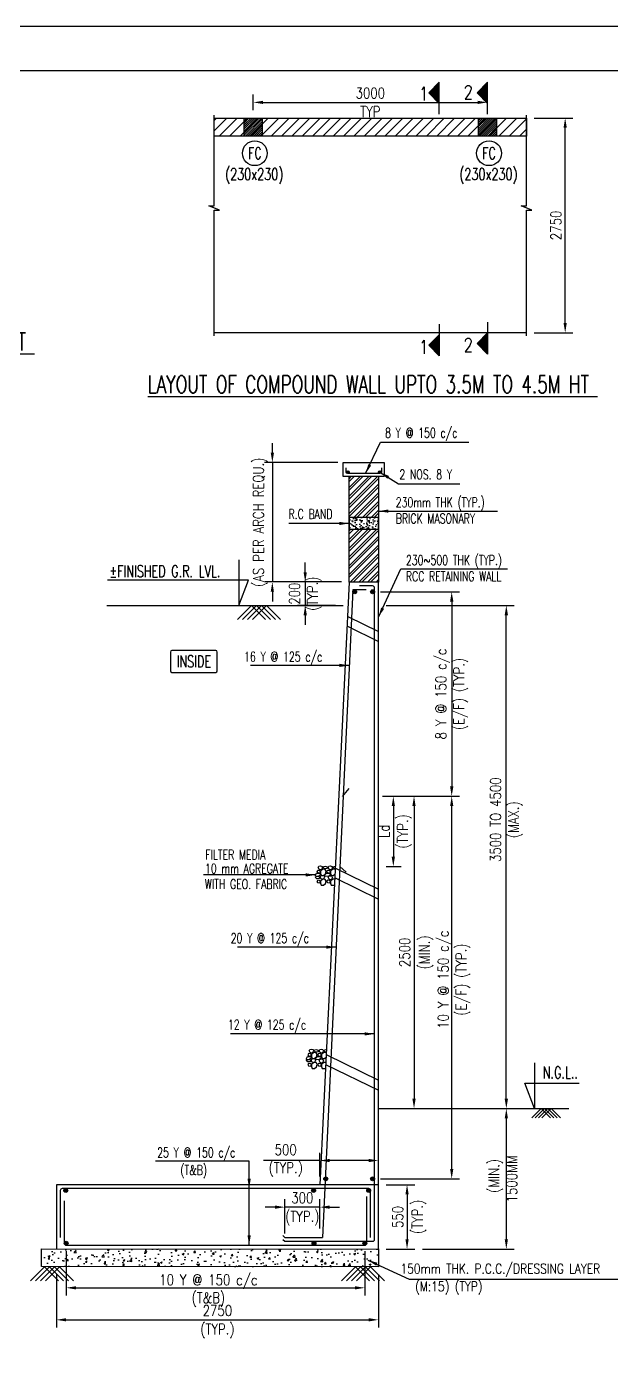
# Model space of a CAD drawing. Extents: x 345615 to 1272425, y -526289 to -156124.
# Drawn here: x 795968 to 810959, y -300093 to -266277 of the extents above; entities that cross this region are included whole.
import ezdxf
from ezdxf.enums import TextEntityAlignment as Align
from ezdxf.lldxf.tags import DXFTag

# ---------------------------------------------------------------- set-up
doc = ezdxf.new("R2010")
doc.units = 0
doc.header["$LTSCALE"] = 500
doc.header["$MEASUREMENT"] = 0
doc.header["$PDMODE"] = 35
doc.header["$PDSIZE"] = -15
doc.layers.get('DEFPOINTS').update_dxf_attribs({"color": 4})
for name, color, linetype in [('NO. BEAM', 3, 'Continuous'), ('S-BRECK LINE', 8, 'Continuous'), ('S-COLUMN', 1, 'Continuous'), ('S-COLUMN CIRCLE', 9, 'Continuous'), ('S-COLUMN HATCH', 8, 'Continuous'), ('S-COLUMN NO', 2, 'Continuous'), ('S-CONCRET LINE', 4, 'Continuous'), ('S-DIM-1', 5, 'Continuous'), ('S-HATCH', 253, 'Continuous'), ('S-LEVEL SECTION', 3, 'Continuous'), ('S-PCC', 9, 'Continuous'), ('S-REINFORCEMENT', 6, 'Continuous'), ('S-RETAINING WALL', 6, 'Continuous'), ('S-RETAINING WALL HATCH', 8, 'Continuous'), ('S-SECTION MARK', 1, 'Continuous'), ('S-TEXT-1', 4, 'Continuous'), ('S-TITIL', 6, 'Continuous'), ('s_TITILE', 9, 'Continuous'), ('TITLE', 4, 'Continuous')]:
    doc.layers.add(name, color=color, linetype=linetype)
doc.layers.add('RIDE-PROFILE', color=8, linetype='Continuous', lineweight=25)
doc.styles.add('ROMANS', font='simplex.shx', dxfattribs={"width": 0.8, "height": 275, "bigfont": 'bigfont.shx'})
tags = doc.linetypes.add('HIDDEN', pattern=[0.375, 0.25, -0.125]).pattern_tags.tags
tags[6:7] = [DXFTag(74, 4), DXFTag(75, 0), DXFTag(340, '0'), DXFTag(46, 1.0), DXFTag(50, 0.0), DXFTag(44, 0.0), DXFTag(45, 0.0)]
tags[4:5] = [DXFTag(74, 4), DXFTag(75, 0), DXFTag(340, '0'), DXFTag(46, 1.0), DXFTag(50, 0.0), DXFTag(44, 0.0), DXFTag(45, 0.0)]
doc.dimstyles.new('dim100', dxfattribs={"dimtxt": 250, "dimasz": 250, "dimexe": 200, "dimexo": 200, "dimgap": 100, "dimtad": 1, "dimdec": 0, "dimzin": 0, "dimdsep": 46, "dimtxsty": 'ROMANS', "dimcen": 0, "dimclrd": 5, "dimclre": 5, "dimclrt": 4, "dimadec": 0, "dimazin": 0, "dimtfac": 1, "dimtdec": 0, "dimtix": 1, "dimtofl": 0, "dimtmove": 2, "dimatfit": 3, "dimfxl": 0, "dimtolj": 1, "dimtzin": 0, "dimlwd": -1, "dimlwe": -1, "dimarcsym": 0})
doc.dimstyles.new('dim33.33', dxfattribs={"dimtxt": 250, "dimasz": 250, "dimexe": 200, "dimexo": 200, "dimgap": 100, "dimtad": 1, "dimdec": 0, "dimlfac": 0.333331, "dimzin": 0, "dimdsep": 46, "dimtxsty": 'ROMANS', "dimcen": 0, "dimclrd": 5, "dimclre": 5, "dimclrt": 4, "dimadec": 0, "dimazin": 0, "dimtfac": 1, "dimtdec": 0, "dimtix": 1, "dimtofl": 0, "dimtmove": 2, "dimatfit": 3, "dimfxl": 0, "dimtolj": 1, "dimtzin": 0, "dimlwd": -1, "dimlwe": -1, "dimarcsym": 0})
doc.dimstyles.new('dim50', dxfattribs={"dimtxt": 250, "dimasz": 250, "dimexe": 200, "dimexo": 200, "dimgap": 100, "dimtad": 1, "dimdec": 0, "dimlfac": 0.5, "dimzin": 0, "dimdsep": 46, "dimtxsty": 'ROMANS', "dimcen": 0, "dimclrd": 5, "dimclre": 5, "dimclrt": 4, "dimadec": 0, "dimazin": 0, "dimtfac": 1, "dimtdec": 0, "dimtix": 1, "dimtofl": 0, "dimtmove": 2, "dimatfit": 3, "dimfxl": 0, "dimtolj": 1, "dimtzin": 0, "dimlwd": -1, "dimlwe": -1, "dimarcsym": 0})
pattern_1 = [(45, (-328597.685, -32610.178), (15.2387667, -15.2387667), [])]

# ---------------------------------------------------------------- blocks, each defined once
blk = doc.blocks.new('*D459')
at = {"layer": 'DEFPOINTS', "color": 0}
for p in [(805087, -285996, 0), (806863, -285996), (804837, -295795, 0)]:
    blk.add_point(p, dxfattribs=at)
at = {"layer": 'S-DIM-1', "color": 5}
for p, q in [((805287, -285996), (807063, -285996)), ((805037, -295795), (807063, -295795))]:
    blk.add_line(p, q, dxfattribs=at)
at = {"layer": 'S-DIM-1', "color": 5, "lineweight": -3}
blk.add_line((806863, -295545), (806863, -286246), dxfattribs=at)
at = {"layer": 'S-DIM-1', "color": 5}
for points in [[(806822, -286246), (806905, -286246), (806863, -285996)], [(806822, -295545), (806905, -295545), (806863, -295795)]]:
    blk.add_solid(points, dxfattribs=at)
at = {"layer": 'S-DIM-1', "color": 4, "insert": (806921, -290694), "char_height": 275, "attachment_point": 5, "rotation": 90, "style": 'ROMANS'}
blk.add_mtext('\\A1;10 Y @ 150 c/c\\P(E/F) (TYP.)', dxfattribs=at)
blk = doc.blocks.new('*D460')
at = {"layer": 'DEFPOINTS', "color": 0}
for p in [(804987, -295945), (804987, -297596), (805719, -297596)]:
    blk.add_point(p, dxfattribs=at)
at = {"layer": 'S-DIM-1', "color": 5}
for p, q in [((805187, -295945), (805919, -295945)), ((805187, -297596), (805919, -297596))]:
    blk.add_line(p, q, dxfattribs=at)
at = {"layer": 'S-DIM-1', "color": 5, "lineweight": -3}
blk.add_line((805719, -296195), (805719, -297346), dxfattribs=at)
at = {"layer": 'S-DIM-1', "color": 5}
for points in [[(805678, -296195), (805761, -296195), (805719, -295945)], [(805678, -297346), (805761, -297346), (805719, -297596)]]:
    blk.add_solid(points, dxfattribs=at)
at = {"layer": 'S-DIM-1', "color": 4, "char_height": 275, "attachment_point": 5, "rotation": 90, "style": 'ROMANS'}
for s, insert in [('\\A1;550', (805482, -296771)), ('\\A1;(TYP.)', (806029, -296771))]:
    blk.add_mtext(s, dxfattribs=dict(at, insert=insert))
blk = doc.blocks.new('*D461')
at = {"layer": 'DEFPOINTS', "color": 0}
for p in [(796987, -297446), (804637, -297446, -19), (804637, -298587)]:
    blk.add_point(p, dxfattribs=at)
at = {"layer": 'S-DIM-1', "color": 5}
for p, q in [((796987, -297646), (796987, -298787)), ((804637, -297646), (804637, -298787)), ((797237, -298587), (804387, -298587))]:
    blk.add_line(p, q, dxfattribs=at)
for points in [[(797237, -298546), (797237, -298629), (796987, -298587)], [(804387, -298546), (804387, -298629), (804637, -298587)]]:
    blk.add_solid(points, dxfattribs=at)
at = {"layer": 'S-DIM-1', "color": 4, "insert": (800630, -298658), "char_height": 275, "attachment_point": 5, "style": 'ROMANS'}
blk.add_mtext('\\A1;10 Y @ 150 c/c\\P(T&B)', dxfattribs=at)
blk = doc.blocks.new('*D462')
at = {"layer": 'DEFPOINTS', "color": 0}
for p in [(796737, -298046), (804987, -298046, -19), (804987, -299407)]:
    blk.add_point(p, dxfattribs=at)
at = {"layer": 'S-DIM-1', "color": 5}
for p, q in [((796737, -298246), (796737, -299607)), ((804987, -298246), (804987, -299607)), ((796987, -299407), (804737, -299407))]:
    blk.add_line(p, q, dxfattribs=at)
for points in [[(796987, -299365), (796987, -299448), (796737, -299407)], [(804737, -299365), (804737, -299448), (804987, -299407)]]:
    blk.add_solid(points, dxfattribs=at)
at = {"layer": 'S-DIM-1', "color": 4, "char_height": 275, "style": 'ROMANS'}
for s, insert, attachment_point in [('\\A1;2750', (800862, -299307), 8), ('\\A1;(TYP.)', (800862, -299507), 2)]:
    blk.add_mtext(s, dxfattribs=dict(at, insert=insert, attachment_point=attachment_point))
blk = doc.blocks.new('*D463')
at = {"layer": 'DEFPOINTS', "color": 0}
for p in [(804987, -281108, 0), (808262, -281108), (806766, -293996, 0)]:
    blk.add_point(p, dxfattribs=at)
at = {"layer": 'S-DIM-1', "color": 5}
for p, q in [((805187, -281108), (808462, -281108)), ((806966, -293996), (808462, -293996))]:
    blk.add_line(p, q, dxfattribs=at)
at = {"layer": 'S-DIM-1', "color": 5, "lineweight": -3}
blk.add_line((808262, -293746), (808262, -281358), dxfattribs=at)
at = {"layer": 'S-DIM-1', "color": 5}
for points in [[(808221, -281358), (808304, -281358), (808262, -281108)], [(808221, -293746), (808304, -293746), (808262, -293996)]]:
    blk.add_solid(points, dxfattribs=at)
at = {"layer": 'S-DIM-1', "color": 4, "insert": (808262, -286598), "char_height": 275, "attachment_point": 5, "rotation": 90, "style": 'ROMANS'}
blk.add_mtext('\\A1;3500 TO 4500\\P(MAX.)', dxfattribs=at)
blk = doc.blocks.new('*D464')
at = {"layer": 'DEFPOINTS', "color": 0}
for p in [(804237, -280508, -1), (803111, -281108), (804087, -281108, -1)]:
    blk.add_point(p, dxfattribs=at)
at = {"layer": 'S-DIM-1', "color": 5, "lineweight": -3}
for p, q in [((803111, -280258), (803111, -280008)), ((803111, -280508), (803111, -281108)), ((803111, -281358), (803111, -281608))]:
    blk.add_line(p, q, dxfattribs=at)
at = {"layer": 'S-DIM-1', "color": 5}
for p, q in [((804037, -280508), (802911, -280508)), ((803887, -281108), (802911, -281108))]:
    blk.add_line(p, q, dxfattribs=at)
for points in [[(803069, -280258), (803153, -280258), (803111, -280508)], [(803069, -281358), (803153, -281358), (803111, -281108)]]:
    blk.add_solid(points, dxfattribs=at)
at = {"layer": 'S-DIM-1', "color": 4, "insert": (803111, -280808), "char_height": 275, "attachment_point": 5, "rotation": 90, "style": 'ROMANS'}
blk.add_mtext('\\A1;200\\P(TYP.)', dxfattribs=at)
blk = doc.blocks.new('*D465')
at = {"layer": 'DEFPOINTS', "color": 0}
for p in [(804147, -277448), (802269, -280508), (804177, -280508)]:
    blk.add_point(p, dxfattribs=at)
at = {"layer": 'S-DIM-1', "color": 5, "lineweight": -3}
for p, q in [((802269, -277198), (802269, -276948)), ((802269, -277448), (802269, -280508)), ((802269, -280758), (802269, -281008))]:
    blk.add_line(p, q, dxfattribs=at)
at = {"layer": 'S-DIM-1', "color": 5}
for p, q in [((803947, -277448), (802069, -277448)), ((803977, -280508), (802069, -280508))]:
    blk.add_line(p, q, dxfattribs=at)
for points in [[(802227, -277198), (802310, -277198), (802269, -277448)], [(802227, -280758), (802310, -280758), (802269, -280508)]]:
    blk.add_solid(points, dxfattribs=at)
at = {"layer": 'S-DIM-1', "color": 4, "insert": (801959, -278978), "char_height": 275, "attachment_point": 5, "rotation": 90, "style": 'ROMANS'}
blk.add_mtext('\\A1;(AS PER ARCH REQU.)', dxfattribs=at)
blk = doc.blocks.new('*D466')
at = {"layer": 'DEFPOINTS', "color": 0}
for p in [(804887, -285996), (804987, -287796), (805368, -287796)]:
    blk.add_point(p, dxfattribs=at)
at = {"layer": 'S-DIM-1', "color": 5}
for p, q in [((805087, -285996), (805568, -285996)), ((805187, -287796), (805568, -287796))]:
    blk.add_line(p, q, dxfattribs=at)
at = {"layer": 'S-DIM-1', "color": 5, "lineweight": -3}
blk.add_line((805368, -286246), (805368, -287546), dxfattribs=at)
at = {"layer": 'S-DIM-1', "color": 5}
for points in [[(805326, -286246), (805409, -286246), (805368, -285996)], [(805326, -287546), (805409, -287546), (805368, -287796)]]:
    blk.add_solid(points, dxfattribs=at)
at = {"layer": 'S-DIM-1', "color": 4, "char_height": 275, "rotation": 90, "style": 'ROMANS'}
for s, insert, attachment_point in [('\\A1;(TYP.)', (805468, -286896), 2), ('\\A1;Ld', (805268, -286896), 8)]:
    blk.add_mtext(s, dxfattribs=dict(at, insert=insert, attachment_point=attachment_point))
blk = doc.blocks.new('*D467')
at = {"layer": 'DEFPOINTS', "color": 0}
for p in [(804987, -285996, 0), (804987, -293996), (805898, -293996)]:
    blk.add_point(p, dxfattribs=at)
at = {"layer": 'S-DIM-1', "color": 5}
for p, q in [((805187, -285996), (806098, -285996)), ((805187, -293996), (806098, -293996))]:
    blk.add_line(p, q, dxfattribs=at)
at = {"layer": 'S-DIM-1', "color": 5, "lineweight": -3}
blk.add_line((805898, -286246), (805898, -293746), dxfattribs=at)
at = {"layer": 'S-DIM-1', "color": 5}
for points in [[(805856, -286246), (805939, -286246), (805898, -285996)], [(805856, -293746), (805939, -293746), (805898, -293996)]]:
    blk.add_solid(points, dxfattribs=at)
at = {"layer": 'S-DIM-1', "color": 4, "char_height": 275, "attachment_point": 5, "rotation": 90, "style": 'ROMANS'}
for s, insert in [('\\A1;2500', (805660, -289996)), ('\\A1;(MIN.)', (806207, -289996))]:
    blk.add_mtext(s, dxfattribs=dict(at, insert=insert))
blk = doc.blocks.new('*D468')
at = {"layer": 'DEFPOINTS', "color": 0}
for p in [(807495, -293996, 0), (805919, -297596, 0), (808262, -297596)]:
    blk.add_point(p, dxfattribs=at)
at = {"layer": 'S-DIM-1', "color": 5}
for p, q in [((807695, -293996), (808462, -293996)), ((806119, -297596), (808462, -297596))]:
    blk.add_line(p, q, dxfattribs=at)
at = {"layer": 'S-DIM-1', "color": 5, "lineweight": -3}
blk.add_line((808262, -294246), (808262, -297346), dxfattribs=at)
at = {"layer": 'S-DIM-1', "color": 5}
for points in [[(808221, -294246), (808304, -294246), (808262, -293996)], [(808221, -297346), (808304, -297346), (808262, -297596)]]:
    blk.add_solid(points, dxfattribs=at)
at = {"layer": 'S-DIM-1', "color": 4, "insert": (808173, -295796), "char_height": 275, "attachment_point": 5, "rotation": 90, "style": 'ROMANS'}
blk.add_mtext('\\A1; (MIN.)\\P1500MM ', dxfattribs=at)
blk = doc.blocks.new('*D469')
at = {"layer": 'DEFPOINTS', "color": 0}
for p in [(803487, -295327), (804987, -295853), (803487, -295936)]:
    blk.add_point(p, dxfattribs=at)
at = {"layer": 'S-DIM-1', "color": 5}
for p, q in [((803487, -295736), (803487, -295127)), ((804987, -295653), (804987, -295127))]:
    blk.add_line(p, q, dxfattribs=at)
at = {"layer": 'S-DIM-1', "color": 5, "lineweight": -3}
for p, q in [((803487, -295327), (802041, -295327)), ((804737, -295327), (803737, -295327))]:
    blk.add_line(p, q, dxfattribs=at)
at = {"layer": 'S-DIM-1', "color": 5}
for points in [[(803737, -295285), (803737, -295369), (803487, -295327)], [(804737, -295285), (804737, -295369), (804987, -295327)]]:
    blk.add_solid(points, dxfattribs=at)
at = {"layer": 'S-DIM-1', "color": 4, "insert": (802612, -295327), "char_height": 275, "attachment_point": 5, "style": 'ROMANS'}
blk.add_mtext('\\A1;500\\P(TYP.)', dxfattribs=at)
blk = doc.blocks.new('*D470')
at = {"layer": 'DEFPOINTS', "color": 0}
for p in [(802587, -296520), (802587, -297396), (803487, -297269)]:
    blk.add_point(p, dxfattribs=at)
at = {"layer": 'S-DIM-1', "color": 5, "lineweight": -3}
for p, q in [((802337, -296520), (802087, -296520)), ((803487, -296520), (802587, -296520)), ((803737, -296520), (803987, -296520))]:
    blk.add_line(p, q, dxfattribs=at)
at = {"layer": 'S-DIM-1', "color": 5}
for p, q in [((802587, -297196), (802587, -296320)), ((803487, -297069), (803487, -296320))]:
    blk.add_line(p, q, dxfattribs=at)
for points in [[(802337, -296479), (802337, -296562), (802587, -296520)], [(803737, -296479), (803737, -296562), (803487, -296520)]]:
    blk.add_solid(points, dxfattribs=at)
at = {"layer": 'S-DIM-1', "color": 4, "char_height": 275, "style": 'ROMANS'}
for s, insert, attachment_point in [('\\A1;300', (803037, -296420), 8), ('\\A1;(TYP.)', (803037, -296620), 2)]:
    blk.add_mtext(s, dxfattribs=dict(at, insert=insert, attachment_point=attachment_point))
blk = doc.blocks.new('A$C1DFA76C7')
at = {"color": 253, "linetype": 'Continuous'}
for p, q in [((-149, 378), (-174, 352)), ((-174, 352), (-154, 322)), ((-98, 370), (-149, 378)), ((-136, 449), (-121, 413)), ((-134, 449), (-118, 485)), ((-121, 413), (-78, 401)), ((-118, 485), (-78, 497)), ((-78, 352), (-98, 370)), ((-78, 497), (-37, 482)), ((-78, 401), (-35, 413)), ((-75, 355), (-78, 302)), ((-78, 337), (-78, 352)), ((-17, 408), (-75, 355)), ((-37, 482), (-22, 449)), ((-35, 413), (-22, 449)), ((44, 403), (-17, 408)), ((-4, 449), (4, 469)), ((24, 418), (-4, 449)), ((52, 474), (4, 469)), ((82, 424), (24, 418)), ((72, 358), (44, 403)), ((103, 462), (52, 474)), ((52, 294), (72, 358)), ((105, 378), (80, 352)), ((80, 352), (100, 322)), ((105, 449), (82, 424)), ((105, 449), (103, 462)), ((156, 370), (105, 378)), ((118, 449), (133, 413)), ((120, 449), (136, 485)), ((133, 413), (176, 401)), ((136, 485), (176, 497)), ((176, 352), (156, 370)), ((176, 497), (217, 482)), ((176, 401), (219, 413)), ((179, 355), (176, 302)), ((176, 337), (176, 352)), ((237, 408), (179, 355)), ((217, 482), (232, 449)), ((219, 413), (232, 449)), ((289, 404), (237, 408)), ((250, 449), (258, 469)), ((278, 418), (250, 449)), ((289, 473), (258, 469)), ((289, 420), (278, 418)), ((-207, 258), (-179, 309)), ((-207, 228), (-207, 258)), ((-144, 223), (-207, 228)), ((-201, 197), (-193, 217)), ((-173, 166), (-201, 197)), ((-145, 222), (-193, 217)), ((-179, 309), (-113, 309)), ((-149, 124), (-174, 98)), ((-174, 98), (-154, 68)), ((-114, 171), (-173, 166)), ((-154, 322), (-90, 314)), ((-154, 68), (-90, 60)), ((-98, 116), (-149, 124)), ((-94, 209), (-145, 222)), ((-90, 251), (-144, 223)), ((-92, 197), (-114, 171)), ((-113, 309), (-80, 286)), ((-78, 98), (-98, 116)), ((-92, 197), (-94, 209)), ((-90, 314), (-78, 337)), ((-80, 286), (-90, 251)), ((-90, 60), (-78, 83)), ((-84, 203), (-69, 168)), ((-82, 203), (-66, 239)), ((-78, 302), (-57, 253)), ((-75, 101), (-78, 48)), ((-78, 83), (-78, 98)), ((-78, 48), (-58, 0)), ((-17, 154), (-75, 101)), ((-69, 168), (-26, 155)), ((-66, 239), (-26, 251)), ((-57, 253), (-4, 251)), ((-26, 251), (15, 236)), ((-26, 155), (17, 168)), ((44, 149), (-17, 154)), ((-4, 251), (52, 294)), ((0, 0), (52, 40)), ((15, 236), (30, 203)), ((17, 168), (30, 203)), ((29, 258), (75, 309)), ((47, 228), (29, 258)), ((72, 104), (44, 149)), ((110, 223), (47, 228)), ((52, 40), (72, 104)), ((75, 309), (141, 309)), ((105, 124), (80, 98)), ((80, 98), (100, 68)), ((100, 322), (164, 314)), ((100, 68), (164, 60)), ((156, 116), (105, 124)), ((164, 251), (110, 223)), ((118, 195), (133, 159)), ((120, 195), (136, 231)), ((133, 159), (176, 147)), ((136, 231), (176, 243)), ((141, 309), (174, 286)), ((176, 98), (156, 116)), ((164, 314), (176, 337)), ((174, 286), (164, 251)), ((164, 60), (176, 83)), ((176, 302), (197, 253)), ((176, 243), (217, 228)), ((176, 147), (219, 159)), ((179, 101), (176, 48)), ((176, 83), (176, 98)), ((176, 48), (196, 0)), ((237, 154), (179, 101)), ((197, 253), (250, 251)), ((217, 228), (232, 195)), ((219, 159), (232, 195)), ((289, 150), (237, 154)), ((250, 251), (289, 281))]:
    blk.add_line(p, q, dxfattribs=at)
at = {"color": 253}
for p, q in [((196, 0), (289, 0, -10)), ((-58, 0), (0, 0))]:
    blk.add_line(p, q, dxfattribs=at)
blk = doc.blocks.new('A$C3C2A062F')
at = {"layer": 'S-COLUMN HATCH'}
h = blk.add_hatch(dxfattribs=at)
h.set_pattern_fill('ANSI31', color=256, scale=150, style=0)
h.set_pattern_definition([(45, (-56668.66, -124038.072), (-13.2582521, 13.2582521), [])])
h.paths.add_polyline_path([(115, -115), (-115, -115), (-115, 115), (115, 115)])
at = {"layer": 'S-COLUMN'}
for p, q in [((-115, -115), (-115, 115)), ((-115, 115), (115, 115)), ((115, 115), (115, -115)), ((115, -115), (-115, -115))]:
    blk.add_line(p, q, dxfattribs=at)
blk = doc.blocks.new('*U399')
at = {"layer": 'S-SECTION MARK', "ltscale": 5}
h = blk.add_hatch(dxfattribs=at)
h.set_pattern_fill('ANSI31', color=256, scale=172.406964, angle=-90, style=0)
h.set_pattern_definition(pattern_1)
h.paths.add_polyline_path([(267, 2343), (0, 2615), (0, 2072)])
h = blk.add_hatch(dxfattribs=at)
h.set_pattern_fill('ANSI31', color=256, scale=172.406964, angle=-90, style=0)
h.set_pattern_definition([(45, (-1838.978, -78670.945), (15.2387667, -15.2387667), [])])
h.paths.add_polyline_path([(267, -4074), (0, -4346), (0, -3802)])
at = {"layer": 'S-SECTION MARK'}
for p, q in [((0, 1802), (0, 2615)), ((0, 2615), (267, 2343)), ((0, 2072), (267, 2343)), ((0, -3533), (0, -4346)), ((0, -3802), (267, -4074)), ((0, -4346), (267, -4074))]:
    blk.add_line(p, q, dxfattribs=at)
blk = doc.blocks.new('*D604')
at = {"layer": 'DEFPOINTS', "color": 0, "ltscale": 0.3}
for p in [(807779, -268223), (801779, -268625), (807779, -268625)]:
    blk.add_point(p, dxfattribs=at)
at = {"layer": 'S-DIM-1', "color": 5, "ltscale": 0.3}
for p, q in [((801779, -268425), (801779, -268023)), ((807779, -268425), (807779, -268023)), ((802029, -268223), (807529, -268223))]:
    blk.add_line(p, q, dxfattribs=at)
for points in [[(802029, -268182), (802029, -268265), (801779, -268223)], [(807529, -268182), (807529, -268265), (807779, -268223)]]:
    blk.add_solid(points, dxfattribs=at)
at = {"layer": 'S-DIM-1', "color": 4, "lineweight": 0, "ltscale": 0.3, "char_height": 275, "attachment_point": 5, "style": 'ROMANS'}
for s, insert in [('\\A1;3000', (804779, -267986)), ('\\A1;TYP', (804779, -268461))]:
    blk.add_mtext(s, dxfattribs=dict(at, insert=insert))
blk = doc.blocks.new('*U400')
at = {"layer": 'S-SECTION MARK', "ltscale": 5}
h = blk.add_hatch(dxfattribs=at)
h.set_pattern_fill('ANSI31', color=256, scale=172.406964, angle=-90, style=0)
h.set_pattern_definition(pattern_1)
h.paths.add_polyline_path([(267, 2343), (0, 2615), (0, 2072)])
h = blk.add_hatch(dxfattribs=at)
h.set_pattern_fill('ANSI31', color=256, scale=172.406964, angle=-90, style=0)
h.set_pattern_definition([(45, (-1838.978, -78718.643), (15.2387667, -15.2387667), [])])
h.paths.add_polyline_path([(267, -4122), (0, -4393), (0, -3850)])
at = {"layer": 'S-SECTION MARK'}
for p, q in [((0, 1802), (0, 2615)), ((0, 2615), (267, 2343)), ((0, 2072), (267, 2343)), ((0, -3581), (0, -4393)), ((0, -3850), (267, -4122)), ((0, -4393), (267, -4122))]:
    blk.add_line(p, q, dxfattribs=at)
blk = doc.blocks.new('*U401')
at = {"layer": 'S-BRECK LINE'}
blk.add_lwpolyline([(-6550, 0), (-113, 0), (-113, -275), (113, 275), (113, 0), (4750, 0)], dxfattribs=at)
blk = doc.blocks.new('*D605')
at = {"layer": 'DEFPOINTS', "color": 0, "ltscale": 0.3}
for p in [(808779, -268625), (809770, -268625), (808779, -274125)]:
    blk.add_point(p, dxfattribs=at)
at = {"layer": 'S-DIM-1', "color": 5, "ltscale": 0.3}
for p, q in [((808979, -268625), (809970, -268625)), ((809770, -273875), (809770, -268875)), ((808979, -274125), (809970, -274125))]:
    blk.add_line(p, q, dxfattribs=at)
for points in [[(809728, -268875), (809811, -268875), (809770, -268625)], [(809728, -273875), (809811, -273875), (809770, -274125)]]:
    blk.add_solid(points, dxfattribs=at)
at = {"layer": 'S-DIM-1', "color": 4, "lineweight": 0, "ltscale": 0.3, "insert": (809532, -271375), "char_height": 275, "attachment_point": 5, "rotation": 90, "style": 'ROMANS'}
blk.add_mtext('\\A1;2750', dxfattribs=at)
blk = doc.blocks.new('*D606')
at = {"layer": 'DEFPOINTS', "color": 0}
for p in [(804837, -280758, 0), (805087, -285996, 0), (806863, -285996)]:
    blk.add_point(p, dxfattribs=at)
at = {"layer": 'S-DIM-1', "color": 5}
for p, q in [((805037, -280758), (807063, -280758)), ((805287, -285996), (807063, -285996))]:
    blk.add_line(p, q, dxfattribs=at)
at = {"layer": 'S-DIM-1', "color": 5, "lineweight": -3}
blk.add_line((806863, -281008), (806863, -285746), dxfattribs=at)
at = {"layer": 'S-DIM-1', "color": 5}
for points in [[(806822, -281008), (806905, -281008), (806863, -280758)], [(806822, -285746), (806905, -285746), (806863, -285996)]]:
    blk.add_solid(points, dxfattribs=at)
at = {"layer": 'S-DIM-1', "color": 4, "insert": (806863, -283377), "char_height": 275, "attachment_point": 5, "rotation": 90, "style": 'ROMANS'}
blk.add_mtext('\\A1;8 Y @ 150 c/c\\P(E/F) (TYP.)', dxfattribs=at)
blk = doc.blocks.new('zw$155A')
at = {"layer": 's_TITILE', "color": 7}
blk.add_lwpolyline([(0, 0), (88000, 0), (88000, 58000), (0, 58000)], close=True, dxfattribs=at)
at = {"layer": 's_TITILE', "color": 1}
blk.add_lwpolyline([(1300, 800), (78500, 800), (78500, 57200), (1300, 57200)], close=True, dxfattribs=at)

msp = doc.modelspace()

# ---------------------------------------------------------------- hatches: boundary and pattern name
at = {"layer": 'S-HATCH'}
h = msp.add_hatch(dxfattribs=at)
h.set_pattern_fill('ANSI32', color=256, scale=420, style=0)
h.set_pattern_definition([(45, (-7886900.27, 120295.51), (-111.369318, 111.369318), []), (45, (-7886826.02, 120295.51), (-111.369318, 111.369318), [])])
h.paths.add_polyline_path([(804987.024, -278858.107), (804987.024, -277808.107), (804237.024, -277808.107), (804237.024, -278858.107)])
h.paths.add_polyline_path([(804987.024, -279158.107), (804237.024, -279158.107), (804237.024, -280508.107), (804987.024, -280508.107)])
at = {"layer": 'S-PCC', "linetype": 'ByBlock'}
h = msp.add_hatch(dxfattribs=at)
h.set_pattern_fill('AR-CONC,_O', color=256, scale=30)
h.set_pattern_definition([(50, (-17519104.43, 1130981.82), (215.1780548, -18.8256405), [22.5, -247.5]), (355, (-17519104.43, 1130981.82), (-41.6254, 225.65764), [18, -198]), (100.4514445, (-17519086.5, 1130980.26), (173.552654, 206.8319973), [19.1220576, -210.3426336]), (46.1842, (-17519104.43, 1131041.82), (320.1723992, -49.6557842), [33.75, -371.25]), (96.6356355, (-17519077.75, 1131037.7), (280.3985837, 292.23558), [28.6831026, -315.514128]), (351.184164, (-17519104.43, 1131041.82), (280.3985835, 292.23558), [27, -297.0000003]), (21, (-17519074.43, 1131026.82), (179.0721156, -120.7856672), [22.5, -247.5]), (326, (-17519074.43, 1131026.82), (72.9945996, 217.5450135), [18, -198]), (71.4514447, (-17519059.51, 1131016.76), (252.066713, 96.7593458), [19.122057, -210.3426336]), (37.5, (-17519104.435, 1130981.824), (3.6479566, 99.86815615), [0, -195.6, 0, -201, 0, -198.75]), (7.5, (-17519104.43, 1130981.82), (78.92086123, 118.32351356), [0, -114.6, 0, -191.1, 0, -75.75]), (327.5, (-17519171.335, 1130981.824), (160.14673085, -6.76646152), [0, -75, 0, -234, 0, -310.5]), (317.5, (-17519201.33, 1130981.82), (174.9558508, 30.0314947), [0, -97.5, 0, -155.4, 0, -220.5])])
h.paths.add_polyline_path([(804987.024, -278858.107), (804237.024, -278858.107), (804237.024, -279158.107), (804987.024, -279158.107)])
h = msp.add_hatch(dxfattribs=at)
h.set_pattern_fill('AR-CONC,_O', color=256, scale=66.666667)
h.set_pattern_definition([(50, (-16297220.4, 113731.16), (478.173455, -41.834757), [50, -550]), (355, (-16297220.4, 113731.16), (-92.500889, 501.461422), [40, -440]), (100.4514445, (-16297180.56, 113727.7), (385.672564, 459.626661), [42.493461, -467.428075]), (46.1842, (-16297220.4, 113864.5), (711.49422, -110.346187), [75, -825]), (96.6356355, (-16297161.1, 113855.3), (623.107964, 649.4124), [63.740228, -701.142507]), (351.184164, (-16297220.4, 113864.5), (623.107963, 649.4124), [60, -660]), (21, (-16297153.74, 113831.16), (397.938035, -268.412594), [50, -550]), (326, (-16297153.74, 113831.16), (162.210221, 483.433363), [40, -440]), (71.4514447, (-16297120.57, 113808.8), (560.148251, 215.020769), [42.49346, -467.428075]), (37.5, (-16297220.4, 113731.16), (8.1065702, 221.9292359), [0, -434.6666667, 0, -446.6666667, 0, -441.6666667]), (7.5, (-16297220.4, 113731.16), (175.3796916, 262.9411413), [0, -254.6666667, 0, -424.6666667, 0, -168.3333333]), (327.5, (-16297369.07, 113731.16), (355.8816241, -15.0365812), [0, -166.6666667, 0, -520, 0, -690]), (317.5, (-16297435.74, 113731.16), (388.7907796, 66.736655), [0, -216.6666667, 0, -345.3333333, 0, -490])])
h.paths.add_polyline_path([(796355.432, -298044.205), (796355.432, -297588.513), (804987.024, -297596.055), (804987.024, -298046.055)])
at = {"layer": 'S-RETAINING WALL HATCH'}
h = msp.add_hatch(dxfattribs=at)
h.set_pattern_fill('ANSI31', color=256, scale=1500, style=0)
h.set_pattern_definition([(45, (692591.9, -519001.49), (-132.58252, 132.58252), [])])
h.paths.add_polyline_path([(808778.672, -268625.234), (808778.672, -269085.234), (800778.672, -269085.234), (800778.672, -268625.234)])

# ---------------------------------------------------------------- linework, layer by layer
at = {"color": 4, "ltscale": 0.25}
msp.add_line((808778.672, -274125.234, 11.068), (800778.672, -274125.234, 11.068), dxfattribs=at)
at = {"layer": 'NO. BEAM', "color": 7, "elevation": 2.744}
msp.add_lwpolyline([(800817.157, -282263.169), (799697.157, -282263.169, 0.414213562), (799657.157, -282303.169), (799657.157, -282783.169, 0.414213562), (799697.157, -282823.169), (800817.157, -282823.169, 0.414213562), (800857.157, -282783.169), (800857.157, -282303.169, 0.414213562)], format="xyb", close=True, dxfattribs=at)
at = {"layer": 'RIDE-PROFILE', "color": 2, "linetype": 'HIDDEN', "ltscale": 1000}
for p, q in [((804197.466, -281643.631, 1.944), (804987.024, -282030.35, 1.944)), ((804206.197, -281393.008, 1.944), (804987.024, -281775.451, 1.944)), ((803877.007, -288086.673, 1.944), (804987.024, -288630.35, 1.944)), ((803888.841, -287837.57, 1.944), (804987.024, -288375.451, 1.944)), ((803661.525, -292622.692, 1.944), (804987.024, -293271.909, 1.944)), ((803649.692, -292871.795, 1.944), (804987.024, -293526.809, 1.944))]:
    msp.add_line(p, q, dxfattribs=at)
at = {"layer": 'S-COLUMN', "color": 4, "elevation": 2.744}
for points in [[(804237.024, -280508.107), (804237.024, -277808.107)], [(804987.024, -277808.107), (804987.024, -280508.107)]]:
    msp.add_lwpolyline(points, dxfattribs=at)
at = {"layer": 'S-COLUMN CIRCLE'}
for centre in [(801819.964, -269526.095, 11.068), (807819.964, -269526.095, 11.068)]:
    msp.add_circle(centre, 317.825, dxfattribs=at)
at = {"layer": 'S-CONCRET LINE', "linetype": 'HIDDEN', "ltscale": 0.25}
msp.add_line((804987.024, -295945.055, 2.744), (803487.024, -295945.055, 2.744), dxfattribs=at)
at = {"layer": 'S-CONCRET LINE', "elevation": 2.744}
msp.add_lwpolyline([(804087.024, -277808.107), (804087.024, -277448.107), (805137.024, -277448.107), (805137.024, -277808.107)], close=True, dxfattribs=at)
for points in [[(803487.024, -295945.055), (796737.024, -295945.055), (796737.03, -297588.846)], [(804987.024, -297596.055), (804987.024, -295945.055)], [(796737.03, -297588.846), (804987.024, -297596.055)]]:
    msp.add_lwpolyline(points, dxfattribs=at)
at = {"layer": 'S-LEVEL SECTION'}
for p, q in [((798027.851, -281108.107, 2.744), (804087.024, -281108.107, 2.744)), ((804987.024, -293996.055, 2.744), (809860.603, -293996.055, 2.744))]:
    msp.add_line(p, q, dxfattribs=at)
at = {"layer": 'S-LEVEL SECTION', "elevation": 2.744}
for points in [[(801408.371, -279937.707), (801408.371, -281108.107), (801658.371, -280458.107), (798047.742, -280458.107)], [(808987.453, -292825.655), (808987.453, -293996.055), (808737.453, -293346.055), (810131.184, -293346.055)]]:
    msp.add_lwpolyline(points, dxfattribs=at)
at = {"layer": 'S-PCC', "elevation": 2.744}
for points in [[(804987.024, -278858.107), (804237.024, -278858.107), (804237.024, -279158.107), (804987.024, -279158.107)], [(796355.432, -298044.205), (796355.432, -297588.513), (804987.024, -297596.055), (804987.024, -298046.055)]]:
    msp.add_lwpolyline(points, close=True, dxfattribs=at)
at = {"layer": 'S-PCC'}
for points, elevation in [([(801378.099, -281466.08), (801736.071, -281108.107), (802094.044, -281466.08)], 2.744), ([(801504.661, -281466.08), (801862.634, -281108.107), (802220.607, -281466.08)], 2.744), ([(801631.224, -281466.08), (801989.196, -281108.107), (802347.169, -281466.08)], 2.744), ([(801757.786, -281466.08), (802115.759, -281108.107), (802473.732, -281466.08)], 2.744), ([(809394.961, -294234.703), (809156.313, -293996.055), (808917.664, -294234.703)], 2.744), ([(809479.336, -294234.703), (809240.688, -293996.055), (809002.039, -294234.703)], 2.744), ([(809563.711, -294234.703), (809325.063, -293996.055), (809086.414, -294234.703)], 2.744), ([(809648.086, -294234.703), (809409.438, -293996.055), (809170.789, -294234.703)], 2.744), ([(796793.401, -298404.028), (796435.429, -298046.055), (796077.456, -298404.028)], 22.161), ([(796919.964, -298404.028), (796561.991, -298046.055), (796204.018, -298404.028)], 22.161), ([(797046.526, -298404.028), (796688.554, -298046.055), (796330.581, -298404.028)], 22.161), ([(797173.089, -298404.028), (796815.116, -298046.055), (796457.143, -298404.028)], 22.161), ([(804758.894, -298404.028), (804400.921, -298046.055), (804042.949, -298404.028)], 2.744), ([(804885.457, -298404.028), (804527.484, -298046.055), (804169.511, -298404.028)], 2.744), ([(805012.019, -298404.028), (804654.046, -298046.055), (804296.074, -298404.028)], 2.744), ([(805138.582, -298404.028), (804780.609, -298046.055), (804422.636, -298404.028)], 2.744)]:
    msp.add_lwpolyline(points, dxfattribs=dict(at, elevation=elevation))
at = {"layer": 'S-REINFORCEMENT', "ltscale": 10}
for p, q in [((804329.495, -280708.107, 2.744), (803549.092, -297296.055, 2.744)), ((804669.859, -280708.107, 2.744), (804329.495, -280708.107, 2.744))]:
    msp.add_line(p, q, dxfattribs=at)
at = {"layer": 'S-REINFORCEMENT', "elevation": 2.744}
msp.add_lwpolyline([(805062.024, -277583.107), (805062.024, -277695.607, -0.414213562), (805024.524, -277733.107), (804199.524, -277733.107, -0.414213562), (804162.024, -277695.607), (804162.024, -277583.107)], format="xyb", dxfattribs=at)
at = {"layer": 'S-REINFORCEMENT', "const_width": 37.5, "elevation": 2.744}
for points in [[(804180.774, -277695.607, 1), (804218.274, -277695.607, 1)], [(805043.274, -277695.607, -1), (805005.774, -277695.607, -1)]]:
    msp.add_lwpolyline(points, format="xyb", close=True, dxfattribs=at)
at = {"layer": 'S-REINFORCEMENT', "ltscale": 10, "elevation": 2.744}
for points in [[(802537.024, -297346.055), (802587.024, -297396.055), (804837.024, -297396.055, 0.414213562), (804887.024, -297346.055), (804887.024, -280658.107, 0.414213562), (804837.024, -280608.107), (804497.024, -280608.107)], [(804787.024, -297296.055), (804787.024, -296095.055, 0.414213562), (804737.024, -296045.055), (796887.024, -296045.055, 0.414213562), (796837.024, -296095.055), (796837.024, -297296.055)], [(796937.024, -296359.104), (796937.024, -297446.055, 0.414213562), (796987.023, -297496.055), (804637.024, -297496.055, 0.414213562), (804687.024, -297446.055), (804687.024, -296245.055)]]:
    msp.add_lwpolyline(points, format="xyb", dxfattribs=at)
at = {"layer": 'S-REINFORCEMENT', "ltscale": 10, "const_width": 50}
for points, elevation in [([(804353.293, -280758.107, 1), (804403.293, -280758.107, 1)], 2.744), ([(804812.024, -280758.107, 1), (804862.024, -280758.107, 1)], 2.744), ([(803612.024, -295795.054, 1), (803662.024, -295795.054, 1)], 2.744), ([(804812.024, -295795.054, 1), (804862.024, -295795.054, 1)], 2.744), ([(797000.575, -296095.055, 1), (796950.575, -296095.055, 1)], 22.161), ([(803350.174, -296095.055, 1), (803300.174, -296095.055, 1)], 2.744), ([(804712.024, -296095.055, -1), (804762.024, -296095.055, -1)], 2.744), ([(797012.024, -297446.055, -1), (796962.024, -297446.055, -1)], 22.161), ([(803361.622, -297446.055, -1), (803311.622, -297446.055, -1)], 2.744), ([(804662.024, -297446.055, -1), (804612.024, -297446.055, -1)], 2.744)]:
    msp.add_lwpolyline(points, format="xyb", close=True, dxfattribs=dict(at, elevation=elevation))
at = {"layer": 'S-REINFORCEMENT', "ltscale": 10, "elevation": 2.744}
for points in [[(804064.324, -285999.8), (804233.641, -285793.268)], [(803996.174, -287793.046), (804162.263, -287938.312)], [(802537.024, -297246.055), (802587.024, -297296.055), (803549.092, -297296.055)]]:
    msp.add_lwpolyline(points, dxfattribs=at)
at = {"layer": 'S-REINFORCEMENT'}
for centre in [(804199.524, -277695.607, 2.744), (805024.524, -277695.607, 2.744)]:
    msp.add_circle(centre, 37.5, dxfattribs=at)
at = {"layer": 'S-REINFORCEMENT', "ltscale": 10}
for centre in [(804378.293, -280758.107, 2.744), (804837.024, -280758.107, 2.744), (803637.024, -295795.054, 2.744), (804837.024, -295795.054, 2.744), (796975.575, -296095.055, 22.161), (803325.174, -296095.055, 2.744), (804737.024, -296095.055, 2.744), (796987.024, -297446.055, 22.161), (803336.622, -297446.055, 2.744), (804637.024, -297446.055, 2.744)]:
    msp.add_circle(centre, 50, dxfattribs=at)
at = {"layer": 'S-RETAINING WALL', "color": 210}
for p, q in [((804237.024, -280508.107, 2.744), (803487.024, -295945.055, 2.744)), ((804987.024, -280508.107, 2.744), (804237.024, -280508.107, 2.744))]:
    msp.add_line(p, q, dxfattribs=at)
at = {"layer": 'S-RETAINING WALL', "elevation": 11.068}
msp.add_lwpolyline([(808778.672, -268625.234), (808778.672, -269085.234), (800778.672, -269085.234), (800778.672, -268625.234)], close=True, dxfattribs=at)
at = {"layer": 'S-RETAINING WALL', "color": 210, "elevation": 2.744}
msp.add_lwpolyline([(804987.024, -295945.055), (804987.024, -280508.107)], dxfattribs=at)

# ---------------------------------------------------------------- block references
at = {"xscale": 1.420454545454545, "yscale": 1.420454545454545, "zscale": 1.420454545454545}
msp.add_blockref('zw$155A', (742491.026, -348663.35), dxfattribs=at)
at = {"color": 0}
for p in [(803578.723, -288273.372, 12.584), (803347.964, -292967.137, 30.747)]:
    msp.add_blockref('A$C1DFA76C7', p, dxfattribs=at)
at = {"layer": 'S-REINFORCEMENT', "color": 30, "lineweight": 0, "ltscale": 0.3, "xscale": 2, "yscale": 2, "zscale": 2}
for p in [(801778.672, -268855.234, 11.068), (807778.672, -268855.234, 11.068)]:
    msp.add_blockref('A$C3C2A062F', p, dxfattribs=at)
at = {"layer": 'S-RETAINING WALL HATCH', "xscale": -1}
for name, p in [('*U400', (806544.893, -270322.93, 11.068)), ('*U399', (807778.672, -270322.93, 11.068))]:
    msp.add_blockref(name, p, dxfattribs=at)
at = {"layer": 'S-RETAINING WALL HATCH', "xscale": 0.5, "yscale": 0.5, "zscale": 0.5, "rotation": 90}
for p in [(800778.672, -270925.234, 11.068), (808778.672, -270925.234, 11.068)]:
    msp.add_blockref('*U401', p, dxfattribs=at)

# ---------------------------------------------------------------- texts
at = {"layer": 'S-COLUMN NO', "style": 'ROMANS', "width": 0.7}
for p in [(801819.964, -269526.095, 11.068), (807819.964, -269526.095, 11.068)]:
    msp.add_text('FC', height=300, dxfattribs=at).set_placement(p, align=Align.MIDDLE)
for p in [(801061.72, -270059.653, 9.815), (807061.72, -270059.653, 9.815)]:
    msp.add_text('(230x230)', height=300, dxfattribs=at).set_placement(p, align=Align.MIDDLE_LEFT)
at = {"layer": 'S-LEVEL SECTION', "style": 'ROMANS', "width": 0.7}
for s, p in [('%%PFINISHED G.R. LVL.', (798094.505, -280233.107, 2.744)), ('N.G.L..', (809196.919, -293071.642, 32.001))]:
    msp.add_text(s, height=300, dxfattribs=at).set_placement(p, align=Align.MIDDLE_LEFT)
at = {"layer": 'S-SECTION MARK', "style": 'ROMANS', "width": 0.8}
for s, p in [('2', (807288.76, -267962.713, 11.068)), ('1', (806144.811, -268000.41, 11.068)), ('1', (806144.811, -274487.913, 11.068)), ('2', (807288.76, -274438.218, 11.068))]:
    msp.add_text(s, height=349.999, dxfattribs=at).set_placement(p, align=Align.MIDDLE)
at = {"layer": 'S-TEXT-1', "style": 'ROMANS'}
for s, width, p in [('8 Y @ 150 c/c', 0.7, (805157.524, -276687.352, 2.744)), ('2 NOS. 8 Y', 0.7, (805522.358, -277753.236, 2.744)), ('230mm THK (TYP.)', 0.7, (805430.358, -278467.605, 2.744)), ('R.C BAND', 0.7, (802684.796, -278768.107, 2.744)), ('BRICK MASONARY', 0.7, (805430.358, -278881.891, 2.744)), ('230~500 THK (TYP.)', 0.7, (805690.326, -279949.873, 2.744)), ('RCC RETAINING WALL', 0.7, (805690.326, -280364.159, 2.744)), ('16 Y @ 125 c/c', 0.7, (801544.786, -282419.115, 2.744)), ('FILTER MEDIA', 0.7, (800551.766, -287493.778, 2.744)), ('10 mm AGREGATE', 0.7, (800543.099, -287848.2, 2.744)), ('WITH GEO. FABRIC', 0.7, (800540.206, -288245.736, 2.744)), ('20 Y @ 125 c/c', 0.7, (801201.952, -289630.102, 2.744)), ('12 Y @ 125 c/c', 0.7, (801131.801, -291845.689, 2.744)), ('25 Y @ 150 c/c', 0.7, (799318.873, -295120.865, 2.744)), ('(T&B)', 0.7, (799914.032, -295570.865, 2.744)), ('150mm THK. P.C.C./DRESSING LAYER', 0.8, (805552.939, -298096.487, 192.331)), ('(M:15) (TYP)', 0.8, (805928.696, -298551.341, 192.331))]:
    msp.add_text(s, height=250, dxfattribs=dict(at, width=width)).set_placement(p, align=Align.MIDDLE_LEFT)
at = {"layer": 'S-TITIL', "color": 6, "style": 'ROMANS', "width": 0.7}
for s, p in [('%%ULAYOUT OF COMPOUND WALL UPTO 2.5M TO 3.5M HT ', (790414.135, -274349.337)), ('%%ULAYOUT OF COMPOUND WALL UPTO 3.5M TO 4.5M HT ', (804835.996, -275444.206, 11.068))]:
    msp.add_text(s, height=450, dxfattribs=at).set_placement(p, align=Align.MIDDLE)
at = {"layer": 'TITLE', "color": 2, "style": 'ROMANS', "width": 0.7}
msp.add_text('INSIDE', height=300, dxfattribs=at).set_placement((800257.157, -282543.169, 2.744), align=Align.MIDDLE_CENTER)

# ---------------------------------------------------------------- dimensions: what is measured, and where the dimension line sits
at = {"layer": 'S-DIM-1', "color": 30, "lineweight": 0, "ltscale": 0.3}
dim = msp.add_linear_dim(base=(807778.672, -268223.39, 11.068), p1=(801778.672, -268625.234, 11.068), p2=(807778.672, -268625.234, 11.068), text='<>\\XTYP', dimstyle='dim50', override={"dimtxt": 250, "dimasz": 250}, dxfattribs=at)
dim.commit()
dim.dimension.update_dxf_attribs({"geometry": '*D604', "text_midpoint": (804778.672, -268223.39, 11.068)})
dim = msp.add_linear_dim(base=(809769.705, -268625.234, 11.068), p1=(808778.672, -274125.234, 11.068), p2=(808778.672, -268625.234, 11.068), angle=90, dimstyle='dim50', override={"dimtxt": 250, "dimasz": 250}, dxfattribs=at)
dim.commit()
dim.dimension.update_dxf_attribs({"geometry": '*D605', "text_midpoint": (809532.205, -271375.234, 11.068)})
at = {"layer": 'S-DIM-1'}
for base, p1, p2, angle, text, override, picture, middle in [((802268.524, -280508.107, 2.744), (804147.024, -277448.107, 2.744), (804177.024, -280508.107, 2.744), 90, '(AS PER ARCH REQU.)', {"dimtofl": 1, "dimtmove": 0, "dimlwd": 65533}, '*D465', (801959, -278978.107, 2.744)), ((805367.823, -287796.055, 2.744), (804887.024, -285996.055, 2.744), (804987.024, -287796.055, 2.744), 90, 'Ld\\X(TYP.)', {"dimtxt": 250, "dimasz": 250, "dimtofl": 1, "dimtmove": 0, "dimlwd": 65533}, '*D466', (805367.823, -286896.055, 2.744)), ((805897.652, -293996.055, 2.744), (804987.024, -285996.055, 2.744), (804987.024, -293996.055, 2.744), 90, '2500\\X(MIN.)', {"dimtxt": 250, "dimasz": 250, "dimtxsty": 'ROMANS', "dimtofl": 1, "dimtmove": 0, "dimlwd": 65533}, '*D467', (805897.652, -289996.055, 2.744)), ((802587.024, -296520.399, 2.744), (803487.024, -297269.251, 2.744), (802587.024, -297396.055, 2.744), 180, '<>\\X(TYP.)', {"dimtxt": 250, "dimasz": 250, "dimtofl": 1, "dimtmove": 0, "dimlwd": 65533}, '*D470', (803037.024, -296520.399, 2.744)), ((805719.339, -297596.055, 2.744), (804987.024, -295945.055, 2.744), (804987.024, -297596.055, 2.744), 90, '<>\\X(TYP.)', {"dimtxt": 250, "dimasz": 250, "dimtxsty": 'ROMANS', "dimtofl": 1, "dimtmove": 0, "dimlwd": 65533}, '*D460', (805719.339, -296770.555, 2.744))]:
    dim = msp.add_linear_dim(base=base, p1=p1, p2=p2, angle=angle, text=text, dimstyle='dim33.33', override=override, dxfattribs=at)
    dim.commit()
    dim.dimension.update_dxf_attribs({"geometry": picture, "text_midpoint": middle})
for base, p1, p2, angle, text, override, picture, middle in [((803110.906, -281108.107, 3.997), (804237.024, -280508.107, 2.744), (804087.024, -281108.107, 2.744), 90, '<>\\X(TYP.)', {"dimtofl": 1, "dimtmove": 0, "dimlwd": 65533}, '*D464', (803110.906, -280808.107, 3.997)), ((806863.342, -285996.055, 2.744), (804837.024, -280758.107, 2.744), (805087.024, -285996.055, 2.744), 270, '8 Y @ 150 c/c\\X(E/F) (TYP.)', {"dimtofl": 1, "dimtmove": 1, "dimlwd": 65533}, '*D606', (806863.342, -283377.081, 2.744)), ((808262.384, -281108.107, 2.744), (806766.262, -293996.055, 2.744), (804987.024, -281108.107, 2.744), 270, '3500 TO 4500\\X(MAX.)', {"dimtxt": 250, "dimasz": 250, "dimtxsty": 'ROMANS', "dimtofl": 1, "dimtmove": 0, "dimlwd": 65533}, '*D463', (808262.384, -286598.303, 2.744)), ((806863.342, -285996.055, 2.744), (804837.024, -295795.054, 2.744), (805087.024, -285996.055, 2.744), 90, '10 Y @ 150 c/c\\X(E/F) (TYP.)', {"dimtofl": 1, "dimtmove": 1, "dimlwd": 65533}, '*D459', (806921.482, -290693.767, 2.744)), ((808262.384, -297596.055, 2.744), (807495.267, -293996.055, 2.744), (805919.339, -297596.055, 2.744), 90, ' (MIN.)\\P1500MM ', {"dimtxsty": 'ROMANS', "dimtofl": 1, "dimtmove": 1, "dimlwd": 65533}, '*D468', (808665.445, -295796.055, 2.744)), ((803487.024, -295326.967, 2.744), (804987.024, -295853.474, 2.744), (803487.024, -295935.897, 2.744), 180, '<>\\X(TYP.)', {"dimtxt": 250, "dimasz": 250, "dimtofl": 1, "dimtmove": 0, "dimlwd": 65533}, '*D469', (802612.024, -295326.967, 2.744))]:
    dim = msp.add_linear_dim(base=base, p1=p1, p2=p2, angle=angle, text=text, dimstyle='dim33.33', override=override, dxfattribs=at)
    dim.commit()
    dim.dimension.update_dxf_attribs({"geometry": picture, "text_midpoint": middle, "dimtype": 160})
dim = msp.add_linear_dim(base=(804637.024, -298587.3, 22.161), p1=(796987.024, -297446.055, 22.161), p2=(804637.024, -297446.055, 2.744), text='10 Y @ 150 c/c\\X(T&B)', dimstyle='dim33.33', override={"dimtmove": 1}, dxfattribs=at)
dim.commit()
dim.dimension.update_dxf_attribs({"geometry": '*D461', "text_midpoint": (800629.568, -298657.699, 22.161), "dimtype": 160})
dim = msp.add_linear_dim(base=(804987.024, -299406.709, 22.161), p1=(796737.024, -298046.055, 22.161), p2=(804987.024, -298046.055, 2.744), text='<>\\X(TYP.)', dimstyle='dim33.33', override={"dimtxt": 250, "dimasz": 250, "dimtmove": 0}, dxfattribs=at)
dim.commit()
dim.dimension.update_dxf_attribs({"geometry": '*D462', "text_midpoint": (800862.024, -299406.709, 22.161)})

# ---------------------------------------------------------------- leaders
for points, dimstyle in [([(804656.524, -277733.107, 2.744), (805037.524, -276927.352, 2.744), (807303.093, -276927.352, 2.744)], 'dim33.33'), ([(805024.524, -277695.607, 2.744), (805503.593, -277993.236, 2.744), (807070.964, -277993.236, 2.744)], 'dim33.33'), ([(804237.024, -279008.107, 2.744), (802694.524, -279008.107, 2.744)], 'dim33.33'), ([(804987.024, -278692.605, 2.744), (808033.22, -278692.605, 2.744)], 'dim100'), ([(804987.024, -281406.298, 2.744), (805562.29, -280174.873, 2.744), (808293.188, -280174.873, 2.744)], 'dim100'), ([(804238.413, -282644.115, 2.744), (801712.651, -282644.115, 2.744)], 'dim100'), ([(803898.878, -289861.136, 2.744), (801373.117, -289861.136, 2.744)], 'dim100'), ([(804887.024, -292082.904, 2.744), (801196.148, -292082.904, 2.744)], 'dim100'), ([(804716.524, -297877.599, 2.744), (805773.024, -298363.055, 2.744), (811418.083, -298363.055, 2.744)], 'dim100')]:
    msp.add_leader(points, dimstyle=dimstyle, dxfattribs=at)
at = {"layer": 'S-DIM-1', "color": 0}
msp.add_leader([(803373.565, -288010.78, 12.584), (800506.281, -288010.78, 12.584)], dimstyle='dim33.33', override={"dimgap": 100, "dimtad": 0}, dxfattribs=at)
at = {"layer": 'S-DIM-1'}
for points, override in [([(801674.545, -296045.055, 2.744), (801674.545, -295345.865, 2.744), (799273.798, -295345.865, 2.744)], {"dimtad": 0, "dimarcsym": 1}), ([(801674.545, -297496.055, 2.744), (801674.545, -295345.865, 2.744), (799273.798, -295345.865, 2.744)], {"dimgap": 100, "dimtad": 0, "dimarcsym": 1})]:
    msp.add_leader(points, dimstyle='dim100', override=override, dxfattribs=at)

doc.saveas('drawing.dxf')
